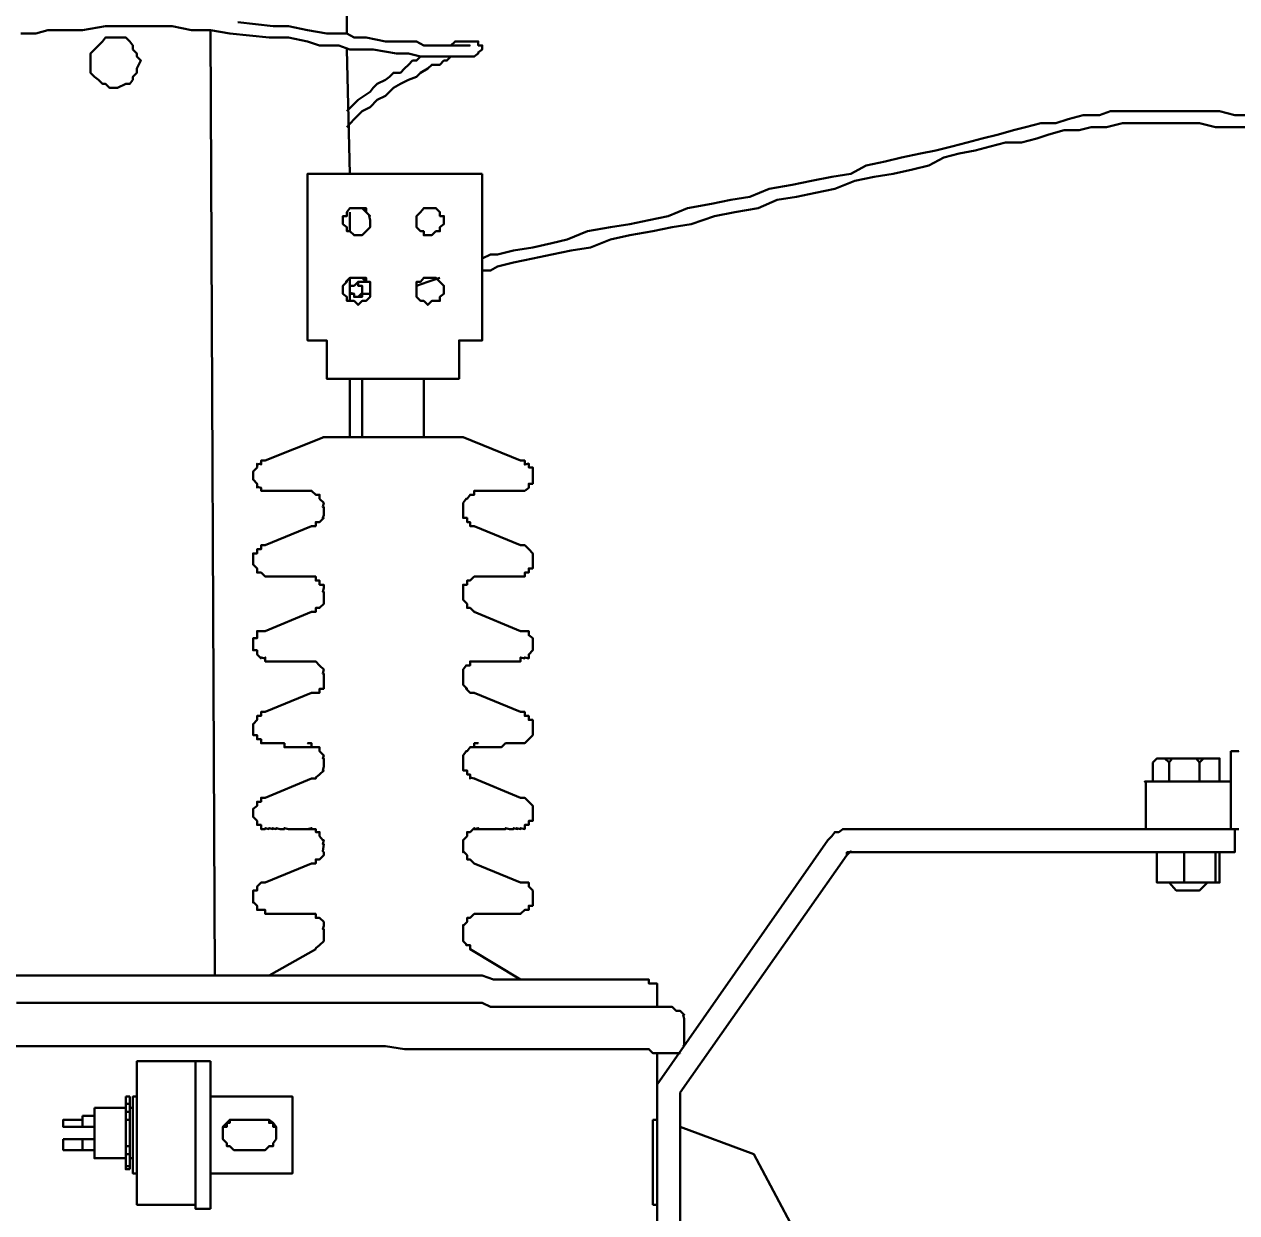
# Model space of a CAD drawing. Header units: metres. Extents: x 227 to 376, y 149 to 264.
# Drawn here: x 235.492 to 236.688, y 205.117 to 206.289 of the extents above; entities that cross this region are included whole.
import ezdxf

# ---------------------------------------------------------------- set-up
doc = ezdxf.new("R2010")
doc.units = ezdxf.units.M
doc.layers.get('Defpoints').update_dxf_attribs({"color": 1})
for name, color, linetype, lineweight in [('Cotas', 255, 'Continuous', 25), ('Poste', 252, 'Continuous', 25), ('Redes', 3, 'Continuous', 25), ('Trafo', 40, 'Continuous', 13)]:
    doc.layers.add(name, color=color, linetype=linetype, lineweight=lineweight)
doc.styles.add('0.3', font='', dxfattribs={"height": 0.3})
doc.styles.get("Standard").update_dxf_attribs({"font": '', "height": 0.1})
doc.styles.get('0.3').set_extended_font_data('@Arial Unicode MS')
doc.styles.get('Standard').set_extended_font_data('@Arial Unicode MS')
doc.dimstyles.get("Standard").update_dxf_attribs({"dimtxt": 0.1, "dimasz": 0.18, "dimexe": 0.18, "dimexo": 0.0625, "dimgap": 0.09, "dimtad": 0, "dimtih": 1, "dimtoh": 1, "dimzin": 0, "dimdsep": 46, "dimtxsty": 'Standard', "dimcen": 0.09, "dimclrd": 256, "dimclre": 256, "dimadec": 0, "dimazin": 0, "dimtfac": 1, "dimtofl": 0, "dimtmove": 0, "dimatfit": 3, "dimfxl": 1, "dimtolj": 1, "dimtzin": 0, "dimarcsym": 0})

# ---------------------------------------------------------------- blocks, each defined once
blk = doc.blocks.new('*D27')
at = {"layer": 'Cotas', "lineweight": -2, "ltscale": 2, "transparency": 16777216}
for p, q in [((236.9688, 206.0864), (236.9688, 208.476)), ((241.5351, 202.0607), (241.5351, 208.476)), ((237.1488, 208.296), (238.6605, 208.296)), ((241.3551, 208.296), (239.8434, 208.296))]:
    blk.add_line(p, q, dxfattribs=at)
at = {"layer": 'Cotas', "ltscale": 2, "transparency": 16777216}
for points in [[(237.1488, 208.326), (237.1488, 208.266), (236.9688, 208.296)], [(241.3551, 208.326), (241.3551, 208.266), (241.5351, 208.296)]]:
    blk.add_solid(points, dxfattribs=at)
at = {"layer": 'Defpoints', "color": 0, "ltscale": 2, "transparency": 16777216}
for p in [(236.9688, 208.296), (236.9688, 206.0239), (241.5351, 201.9982)]:
    blk.add_point(p, dxfattribs=at)
at = {"layer": 'Cotas', "color": 0, "ltscale": 2, "transparency": 16777216, "insert": (239.252, 208.296), "char_height": 0.3, "width": 16.114598, "attachment_point": 5, "style": '0.3'}
blk.add_mtext('\\A1;3.2 m', dxfattribs=at)

msp = doc.modelspace()

# ---------------------------------------------------------------- linework, layer by layer
at = {"layer": 'Poste', "linetype": 'Continuous', "lineweight": 30}
for points in [[(235.8105, 206.2798), (235.8026, 207.1095), (235.8026, 207.1095)], [(235.6801, 205.3506), (235.6761, 206.2828), (235.6761, 206.2828)], [(235.8135, 206.1414), (235.8105, 206.2639), (235.8105, 206.2639)]]:
    msp.add_lwpolyline(points, dxfattribs=at)
msp.add_lwpolyline([(235.5805, 206.226), (235.5765, 206.226), (235.5725, 206.23), (235.5695, 206.23), (235.5655, 206.234), (235.5615, 206.237), (235.5576, 206.241), (235.5576, 206.245), (235.5576, 206.2529), (235.5576, 206.2569), (235.5576, 206.2599), (235.5615, 206.2639), (235.5655, 206.2679), (235.5695, 206.2719), (235.5725, 206.2758), (235.5765, 206.2758), (235.5805, 206.2758), (235.5844, 206.2758), (235.5924, 206.2758), (235.5964, 206.2719), (235.5994, 206.2679), (235.5994, 206.2639), (235.6034, 206.2599), (235.6034, 206.2569), (235.6074, 206.2529), (235.6034, 206.245), (235.6034, 206.241), (235.5994, 206.237), (235.5994, 206.234), (235.5964, 206.23), (235.5924, 206.23), (235.5844, 206.226)], close=True, dxfattribs=at)
at = {"layer": 'Redes', "linetype": 'Continuous', "lineweight": 30}
for points in [[(235.4888, 206.2798), (235.5038, 206.2798), (235.5157, 206.2828), (235.5267, 206.2828), (235.5386, 206.2828), (235.5496, 206.2828), (235.5725, 206.2868), (235.5924, 206.2868), (235.6153, 206.2868), (235.6382, 206.2868), (235.6571, 206.2828), (235.6681, 206.2828), (235.6761, 206.2828), (235.695, 206.2798), (235.7338, 206.2758), (235.7528, 206.2758), (235.7717, 206.2719), (235.7836, 206.2679), (235.7946, 206.2679), (235.8026, 206.2679), (235.8135, 206.2639), (235.8364, 206.2639), (235.8593, 206.2599), (235.8713, 206.2599), (235.8832, 206.2569), (235.8902, 206.2569), (235.9022, 206.2569), (235.9061, 206.2569), (235.9091, 206.2569), (235.9131, 206.2569), (235.9171, 206.2569), (235.9211, 206.2569), (235.9251, 206.2569), (235.929, 206.2569), (235.928, 206.2569), (235.932, 206.2569), (235.936, 206.2569), (235.936, 206.2569), (235.94, 206.2599), (235.94, 206.2609), (235.94, 206.2609), (235.944, 206.2639), (235.944, 206.2639), (235.944, 206.2639), (235.944, 206.2679), (235.94, 206.2679), (235.94, 206.2679), (235.94, 206.2719), (235.94, 206.2719), (235.936, 206.2719), (235.936, 206.2719), (235.932, 206.2719), (235.932, 206.2719), (235.929, 206.2719), (235.9251, 206.2719), (235.9211, 206.2719), (235.9171, 206.2719), (235.9131, 206.2679)], [(235.703, 206.2908), (235.7378, 206.2868), (235.7528, 206.2868), (235.7717, 206.2828), (235.7906, 206.2798), (235.7986, 206.2798), (235.8105, 206.2798), (235.8175, 206.2758), (235.8294, 206.2758), (235.8484, 206.2719), (235.8593, 206.2719), (235.8673, 206.2719), (235.8792, 206.2719), (235.8862, 206.2679), (235.8982, 206.2679), (235.9061, 206.2679), (235.9091, 206.2679), (235.9131, 206.2679), (235.9171, 206.2679), (235.9171, 206.2679), (235.9211, 206.2679), (235.9251, 206.2679), (235.9251, 206.2679), (235.929, 206.2679), (235.928, 206.2679), (235.932, 206.2679), (235.932, 206.2679), (235.932, 206.2679)], [(235.9131, 206.2569), (235.9091, 206.2529), (235.9061, 206.2529), (235.9022, 206.2489), (235.8942, 206.2489), (235.8902, 206.245), (235.8832, 206.241), (235.8792, 206.237), (235.8713, 206.234), (235.8633, 206.23), (235.8563, 206.226), (235.8484, 206.2181), (235.8404, 206.2141), (235.8334, 206.2071), (235.8255, 206.2031), (235.8175, 206.1952), (235.8105, 206.1872)], [(235.8862, 206.2569), (235.8832, 206.2569), (235.8792, 206.2529), (235.8753, 206.2529), (235.8713, 206.2489), (235.8673, 206.245), (235.8633, 206.241), (235.8563, 206.241), (235.8524, 206.237), (235.8484, 206.234), (235.8404, 206.23), (235.8364, 206.226), (235.8334, 206.2221), (235.8215, 206.2141), (235.8105, 206.2031)], [(235.944, 206.0577), (235.952, 206.0617), (235.9589, 206.0617), (235.9749, 206.0657), (235.9938, 206.0687), (236.0127, 206.0727), (236.0276, 206.0766), (236.0476, 206.0846), (236.0705, 206.0886), (236.0894, 206.0916), (236.1083, 206.0956), (236.1272, 206.0996), (236.1462, 206.1075), (236.1701, 206.1115), (236.189, 206.1155), (236.2079, 206.1185), (236.2268, 206.1264), (236.2497, 206.1304), (236.2687, 206.1344), (236.2886, 206.1384), (236.3075, 206.1414), (236.3224, 206.1493), (236.3414, 206.1533), (236.3573, 206.1573), (236.3762, 206.1613), (236.3912, 206.1643), (236.4071, 206.1683), (236.422, 206.1723), (236.437, 206.1762), (236.4529, 206.1802), (236.4679, 206.1842), (236.4798, 206.1872), (236.4947, 206.1912), (236.5097, 206.1912), (236.5216, 206.1952), (236.5366, 206.1991), (236.5525, 206.1991), (236.5635, 206.2031), (236.5784, 206.2031), (236.5943, 206.2031), (236.6093, 206.2031), (236.6242, 206.2031), (236.6402, 206.2031), (236.6551, 206.2031), (236.671, 206.2031), (236.686, 206.1991), (236.7049, 206.1991)], [(235.944, 206.0458), (235.952, 206.0458), (235.9589, 206.0498), (235.9749, 206.0537), (235.9938, 206.0577), (236.0127, 206.0617), (236.0316, 206.0657), (236.0506, 206.0687), (236.0705, 206.0766), (236.0894, 206.0806), (236.1123, 206.0846), (236.1312, 206.0886), (236.1501, 206.0916), (236.1731, 206.0996), (236.193, 206.1035), (236.2159, 206.1075), (236.2348, 206.1155), (236.2537, 206.1185), (236.2726, 206.1225), (236.2916, 206.1264), (236.3115, 206.1344), (236.3304, 206.1384), (236.3493, 206.1414), (236.3683, 206.1454), (236.3842, 206.1493), (236.3991, 206.1573), (236.4141, 206.1613), (236.43, 206.1643), (236.4449, 206.1683), (236.4599, 206.1723), (236.4758, 206.1723), (236.4908, 206.1762), (236.5027, 206.1802), (236.5177, 206.1842), (236.5326, 206.1842), (236.5445, 206.1872), (236.5595, 206.1872), (236.5754, 206.1912), (236.5904, 206.1912), (236.6053, 206.1912), (236.6172, 206.1912), (236.6322, 206.1912), (236.6511, 206.1912), (236.667, 206.1872), (236.682, 206.1872), (236.6969, 206.1872)]]:
    msp.add_lwpolyline(points, dxfattribs=at)
at = {"layer": 'Trafo', "linetype": 'Continuous', "lineweight": 30}
for points in [[(235.944, 206.1414), (235.944, 205.977), (235.944, 205.977), (235.9211, 205.977), (235.9211, 205.9392), (235.9211, 205.9392), (235.7906, 205.9392), (235.7906, 205.9392), (235.7906, 205.977), (235.7717, 205.977), (235.7717, 205.977), (235.7717, 206.1414)], [(235.8135, 206.0268), (235.8135, 206.0308), (235.8175, 206.0308), (235.8175, 206.0308), (235.8215, 206.0348), (235.8215, 206.0308), (235.8255, 206.0308), (235.8255, 206.0308), (235.8255, 206.0268), (235.8255, 206.0229), (235.8255, 206.0239), (235.8215, 206.0199), (235.8215, 206.0199), (235.8175, 206.0199), (235.8175, 206.0229), (235.8135, 206.0229)], [(236.6133, 205.5647), (236.6172, 205.5647), (236.6212, 205.5647), (236.6242, 205.5647), (236.6282, 205.5647), (236.6322, 205.5647), (236.6362, 205.5647), (236.6322, 205.5647), (236.6282, 205.5647), (236.6242, 205.5647), (236.6212, 205.5607), (236.6172, 205.5647), (236.6172, 205.5647), (236.6172, 205.5647)], [(236.6511, 205.5607), (236.6481, 205.5647), (236.6441, 205.5647), (236.6402, 205.5647), (236.6362, 205.5647), (236.6441, 205.5647), (236.6481, 205.5647), (236.6511, 205.5647), (236.6551, 205.5647), (236.6591, 205.5647), (236.6631, 205.5647), (236.6591, 205.5647), (236.6591, 205.5647), (236.6551, 205.5647)], [(236.6282, 205.4343), (236.6282, 205.4343), (236.6282, 205.4343), (236.6282, 205.4343), (236.6282, 205.4343), (236.6322, 205.4343), (236.6322, 205.4343), (236.6362, 205.4343), (236.6402, 205.4343), (236.6441, 205.4343), (236.6441, 205.4343), (236.6481, 205.4343), (236.6511, 205.4343), (236.6511, 205.4343), (236.6511, 205.4343), (236.6511, 205.4343), (236.6481, 205.4343), (236.6471, 205.4343), (236.6441, 205.4343), (236.6402, 205.4343), (236.6362, 205.4343), (236.6362, 205.4343), (236.6322, 205.4343)], [(235.7259, 205.2082), (235.703, 205.2082)]]:
    msp.add_lwpolyline(points, close=True, dxfattribs=at)
for points in [[(235.8065, 206.0956), (235.8065, 206.0996), (235.8105, 206.0996), (235.8105, 206.1035), (235.8135, 206.1075), (235.8175, 206.1075), (235.8215, 206.1075), (235.8255, 206.1075), (235.8294, 206.1075), (235.8294, 206.1035), (235.8334, 206.0996), (235.8324, 206.0996), (235.8334, 206.0956), (235.8334, 206.0916), (235.8334, 206.0886), (235.8294, 206.0846), (235.8294, 206.0846), (235.8255, 206.0806), (235.8215, 206.0806), (235.8175, 206.0806), (235.8135, 206.0846), (235.8105, 206.0846), (235.8105, 206.0886), (235.8065, 206.0916), (235.8065, 206.0956), (235.8065, 206.0996), (235.8105, 206.0996), (235.8105, 206.1035), (235.8135, 206.1075), (235.8175, 206.1075), (235.8215, 206.1075), (235.8255, 206.1075), (235.8255, 206.1075), (235.8294, 206.1035), (235.8334, 206.0996), (235.8324, 206.0996), (235.8334, 206.0956)], [(235.8792, 206.0956), (235.8792, 206.0996), (235.8792, 206.0996), (235.8832, 206.1035), (235.8862, 206.1075), (235.8862, 206.1075), (235.8902, 206.1075), (235.8942, 206.1075), (235.8982, 206.1075), (235.9022, 206.1035), (235.9022, 206.0996), (235.9061, 206.0996), (235.9061, 206.0956), (235.9061, 206.0916), (235.9022, 206.0886), (235.9022, 206.0846), (235.8982, 206.0846), (235.8942, 206.0806), (235.8902, 206.0806), (235.8862, 206.0806), (235.8862, 206.0846), (235.8832, 206.0846), (235.8792, 206.0886), (235.8792, 206.0916), (235.8792, 206.0956), (235.8792, 206.0996), (235.8792, 206.0996), (235.8832, 206.1035), (235.8862, 206.1075), (235.8862, 206.1075), (235.8902, 206.1075), (235.8942, 206.1075), (235.8982, 206.1075), (235.9022, 206.1035), (235.9022, 206.0996), (235.9061, 206.0996), (235.9061, 206.0956)], [(235.8135, 206.0846), (235.8135, 206.1035), (235.8135, 206.1035)], [(235.8065, 206.0268), (235.8065, 206.0308), (235.8105, 206.0348), (235.8095, 206.0348), (235.8135, 206.0388), (235.8175, 206.0388), (235.8215, 206.0388), (235.8255, 206.0388), (235.8294, 206.0388), (235.8294, 206.0348), (235.8334, 206.0348), (235.8334, 206.0308), (235.8334, 206.0268), (235.8334, 206.0229), (235.8334, 206.0199), (235.8294, 206.0159), (235.8294, 206.0159), (235.8255, 206.0159), (235.8215, 206.0119), (235.8175, 206.0159), (235.8135, 206.0159), (235.8105, 206.0159), (235.8105, 206.0199), (235.8065, 206.0229), (235.8065, 206.0268), (235.8065, 206.0308), (235.8105, 206.0348), (235.8095, 206.0348), (235.8135, 206.0388), (235.8175, 206.0388), (235.8215, 206.0388), (235.8255, 206.0388), (235.8255, 206.0388), (235.8294, 206.0348), (235.8334, 206.0348), (235.8334, 206.0308), (235.8334, 206.0268)], [(235.8135, 206.0159), (235.8135, 206.0388), (235.8135, 206.0388)], [(235.8215, 206.0348), (235.8215, 206.0348), (235.8255, 206.0348), (235.8294, 206.0348), (235.8334, 206.0348)], [(235.8792, 206.0268), (235.8792, 206.0308), (235.8792, 206.0348), (235.8832, 206.0348), (235.8862, 206.0388), (235.8862, 206.0388), (235.8902, 206.0388), (235.8942, 206.0388), (235.8982, 206.0388), (235.9022, 206.0348), (235.9022, 206.0348), (235.9061, 206.0308), (235.9061, 206.0268), (235.9061, 206.0229), (235.9022, 206.0199), (235.9022, 206.0159), (235.8982, 206.0159), (235.8942, 206.0159), (235.8902, 206.0119), (235.8862, 206.0159), (235.8862, 206.0159), (235.8832, 206.0159), (235.8792, 206.0199), (235.8792, 206.0229), (235.8792, 206.0268), (235.8792, 206.0308), (235.8792, 206.0348), (235.8832, 206.0348), (235.8862, 206.0388), (235.8862, 206.0388), (235.8902, 206.0388), (235.8942, 206.0388), (235.8982, 206.0388), (235.9022, 206.0348), (235.9022, 206.0348), (235.9061, 206.0308), (235.9061, 206.0268)], [(235.8792, 206.0308), (235.8902, 206.0348), (235.9022, 206.0388)], [(235.8175, 206.0308), (235.8175, 206.0308), (235.8175, 206.0308), (235.8175, 206.0308), (235.8135, 206.0308), (235.8135, 206.0308), (235.8135, 206.0268), (235.8135, 206.0268), (235.8135, 206.0268), (235.8135, 206.0229), (235.8135, 206.0239), (235.8135, 206.0239), (235.8175, 206.0229), (235.8175, 206.0199), (235.8175, 206.0199), (235.8175, 206.0199), (235.8215, 206.0199), (235.8215, 206.0199), (235.8215, 206.0199), (235.8255, 206.0199), (235.8255, 206.0229), (235.8294, 206.0229), (235.8334, 206.0229)], [(235.8255, 206.0229), (235.8255, 206.0239), (235.8255, 206.0239), (235.8255, 206.0239), (235.8255, 206.0239), (235.8255, 206.0239), (235.8255, 206.0239), (235.8255, 206.0268), (235.8255, 206.0268), (235.8255, 206.0308), (235.8255, 206.0308), (235.8215, 206.0308), (235.8215, 206.0308), (235.8215, 206.0308), (235.8215, 206.0308), (235.8215, 206.0308), (235.8215, 206.0308), (235.8215, 206.0308)], [(235.8255, 206.0229), (235.8255, 206.0239), (235.8255, 206.0239)], [(235.7906, 205.977), (235.7717, 205.977), (235.7717, 205.977)], [(235.944, 205.977), (235.9211, 205.977), (235.9211, 205.977)], [(235.8404, 205.9392), (235.7906, 205.9392), (235.7906, 205.9392)], [(235.8135, 205.8814), (235.8135, 205.9392), (235.8135, 205.9392)], [(235.8862, 205.9392), (235.8862, 205.9392), (235.8862, 205.9392), (235.8832, 205.9392), (235.8792, 205.9392), (235.8753, 205.9392), (235.8713, 205.9392), (235.8673, 205.9392), (235.8593, 205.9392), (235.8563, 205.9392), (235.8524, 205.9392), (235.8444, 205.9392), (235.8404, 205.9392), (235.8364, 205.9392), (235.8334, 205.9392), (235.8294, 205.9392), (235.8294, 205.9392), (235.8255, 205.9392), (235.8255, 205.9392)], [(235.8255, 205.9392), (235.8255, 205.8814), (235.8255, 205.8814)], [(235.9211, 205.9392), (235.8713, 205.9392), (235.8713, 205.9392)], [(235.8862, 205.9392), (235.8862, 205.8814), (235.8862, 205.8814)], [(235.7876, 205.8814), (235.7299, 205.8585), (235.7299, 205.8585)], [(235.9251, 205.8814), (235.9251, 205.8814), (235.9211, 205.8814), (235.9211, 205.8814), (235.9171, 205.8814), (235.9131, 205.8814), (235.9061, 205.8814), (235.9022, 205.8814), (235.8942, 205.8814), (235.8862, 205.8814), (235.8792, 205.8814), (235.8713, 205.8814), (235.8633, 205.8814), (235.8563, 205.8814), (235.8484, 205.8814), (235.8404, 205.8814), (235.8334, 205.8814), (235.8255, 205.8814), (235.8175, 205.8814), (235.8105, 205.8814), (235.8065, 205.8814), (235.8026, 205.8814), (235.7946, 205.8814), (235.7946, 205.8814), (235.7906, 205.8814), (235.7876, 205.8814), (235.7866, 205.8814)], [(235.9251, 205.8814), (235.9818, 205.8585), (235.9818, 205.8585)], [(235.7299, 205.8585), (235.7299, 205.8585), (235.7259, 205.8585), (235.7259, 205.8545), (235.7259, 205.8555), (235.7219, 205.8545), (235.7219, 205.8555), (235.7219, 205.8516), (235.7219, 205.8516), (235.7179, 205.8476), (235.7179, 205.8476), (235.7179, 205.8436), (235.7179, 205.8396), (235.7179, 205.8396), (235.7219, 205.8356), (235.7219, 205.8356), (235.7219, 205.8316), (235.7219, 205.8326), (235.7259, 205.8316), (235.7259, 205.8287), (235.7259, 205.8287), (235.7299, 205.8287), (235.7299, 205.8287), (235.7299, 205.8287), (235.7299, 205.8287), (235.7338, 205.8287), (235.7338, 205.8287), (235.7378, 205.8287), (235.7368, 205.8287), (235.7408, 205.8287), (235.7408, 205.8287), (235.7448, 205.8287), (235.7488, 205.8287), (235.7488, 205.8287), (235.7528, 205.8287), (235.7567, 205.8287), (235.7637, 205.8287), (235.7677, 205.8287), (235.7717, 205.8287), (235.7757, 205.8287)], [(235.936, 205.8287), (235.94, 205.8287), (235.948, 205.8287), (235.952, 205.8287), (235.9549, 205.8287), (235.9589, 205.8287), (235.9629, 205.8287), (235.9669, 205.8287), (235.9669, 205.8287), (235.9709, 205.8287), (235.9749, 205.8287), (235.9749, 205.8287), (235.9788, 205.8287), (235.9778, 205.8287), (235.9818, 205.8287), (235.9818, 205.8287), (235.9818, 205.8287), (235.9818, 205.8287), (235.9858, 205.8287), (235.9858, 205.8287), (235.9858, 205.8287), (235.9898, 205.8316), (235.9898, 205.8326), (235.9898, 205.8326), (235.9898, 205.8356), (235.9938, 205.8356), (235.9938, 205.8396), (235.9938, 205.8396), (235.9938, 205.8436), (235.9938, 205.8476), (235.9938, 205.8476), (235.9938, 205.8516), (235.9898, 205.8516), (235.9898, 205.8545), (235.9898, 205.8555), (235.9898, 205.8555), (235.9858, 205.8545), (235.9858, 205.8585), (235.9858, 205.8585), (235.9818, 205.8585)], [(235.7757, 205.7938), (235.7797, 205.7938), (235.7797, 205.7938), (235.7797, 205.7978), (235.7836, 205.7978), (235.7836, 205.7978), (235.7876, 205.8018), (235.7866, 205.8018), (235.7876, 205.8047), (235.7876, 205.8087), (235.7876, 205.8127), (235.7866, 205.8127), (235.7876, 205.8167), (235.7836, 205.8207), (235.7836, 205.8207), (235.7836, 205.8247), (235.7797, 205.8247), (235.7797, 205.8247), (235.7797, 205.8247), (235.7757, 205.8287), (235.7757, 205.8287), (235.7757, 205.8287), (235.7757, 205.8287), (235.7717, 205.8287), (235.7717, 205.8287), (235.7717, 205.8287)], [(235.94, 205.8287), (235.94, 205.8287), (235.94, 205.8287), (235.94, 205.8287), (235.936, 205.8287), (235.936, 205.8287), (235.936, 205.8287), (235.936, 205.8247), (235.932, 205.8247), (235.932, 205.8247), (235.932, 205.8247), (235.929, 205.8207), (235.928, 205.8207), (235.9251, 205.8167), (235.9251, 205.8127), (235.9251, 205.8127), (235.9251, 205.8087), (235.9251, 205.8087), (235.9251, 205.8047), (235.9251, 205.8018), (235.929, 205.8018), (235.929, 205.7978), (235.932, 205.7978), (235.932, 205.7978), (235.932, 205.7938), (235.936, 205.7938), (235.936, 205.7938)], [(235.7757, 205.7938), (235.7299, 205.7749), (235.7299, 205.7749)], [(235.936, 205.7938), (235.9818, 205.7749), (235.9818, 205.7749)], [(235.7299, 205.7749), (235.7299, 205.7749), (235.7259, 205.7749), (235.7259, 205.7749), (235.7259, 205.7709), (235.7219, 205.7709), (235.7219, 205.7709), (235.7219, 205.7709), (235.7219, 205.7669), (235.7179, 205.7669), (235.7179, 205.7629), (235.7179, 205.7589), (235.7179, 205.7599), (235.7179, 205.7559), (235.7219, 205.752), (235.7219, 205.752), (235.7219, 205.752), (235.7219, 205.748), (235.7259, 205.748), (235.7259, 205.748), (235.7259, 205.748), (235.7299, 205.744), (235.7299, 205.744), (235.7299, 205.744), (235.7299, 205.744), (235.7338, 205.744), (235.7338, 205.744), (235.7378, 205.744), (235.7368, 205.744), (235.7408, 205.744), (235.7408, 205.744), (235.7448, 205.744), (235.7488, 205.744), (235.7488, 205.744), (235.7528, 205.744), (235.7567, 205.744), (235.7637, 205.744), (235.7677, 205.744), (235.7717, 205.744), (235.7757, 205.744)], [(235.936, 205.744), (235.94, 205.744), (235.948, 205.744), (235.952, 205.744), (235.9549, 205.744), (235.9589, 205.744), (235.9629, 205.744), (235.9669, 205.744), (235.9669, 205.744), (235.9709, 205.744), (235.9749, 205.744), (235.9749, 205.744), (235.9788, 205.744), (235.9778, 205.744), (235.9818, 205.744), (235.9818, 205.744), (235.9818, 205.744), (235.9818, 205.744), (235.9858, 205.744), (235.9858, 205.748), (235.9858, 205.748), (235.9898, 205.748), (235.9898, 205.748), (235.9898, 205.752), (235.9898, 205.752), (235.9938, 205.752), (235.9938, 205.7559), (235.9938, 205.7589), (235.9938, 205.7599), (235.9938, 205.7629), (235.9938, 205.7669), (235.9938, 205.7669), (235.9898, 205.7709), (235.9898, 205.7709), (235.9898, 205.7709), (235.9898, 205.7709), (235.9858, 205.7749), (235.9858, 205.7749), (235.9858, 205.7749), (235.9818, 205.7749)], [(235.7757, 205.7091), (235.7797, 205.7091), (235.7797, 205.7131), (235.7797, 205.7131), (235.7836, 205.7131), (235.7836, 205.7131), (235.7876, 205.7171), (235.7876, 205.7211), (235.7876, 205.7251), (235.7876, 205.7291), (235.7866, 205.7291), (235.7876, 205.733), (235.7876, 205.736), (235.7836, 205.736), (235.7836, 205.74), (235.7836, 205.74), (235.7797, 205.74), (235.7797, 205.74), (235.7797, 205.744), (235.7757, 205.744), (235.7757, 205.744), (235.7757, 205.744), (235.7757, 205.744), (235.7717, 205.744), (235.7717, 205.744), (235.7717, 205.744)], [(235.94, 205.744), (235.94, 205.744), (235.94, 205.744), (235.94, 205.744), (235.936, 205.744), (235.936, 205.744), (235.936, 205.744), (235.936, 205.744), (235.932, 205.74), (235.932, 205.74), (235.932, 205.74), (235.929, 205.74), (235.929, 205.736), (235.9251, 205.736), (235.9251, 205.733), (235.9251, 205.7291), (235.9251, 205.7291), (235.9251, 205.7251), (235.9251, 205.7251), (235.9251, 205.7211), (235.929, 205.7171), (235.929, 205.7131), (235.932, 205.7131), (235.932, 205.7131), (235.932, 205.7131), (235.936, 205.7091), (235.936, 205.7101)], [(235.7757, 205.7091), (235.7299, 205.6902), (235.7299, 205.6902)], [(235.936, 205.7091), (235.9818, 205.6902), (235.9818, 205.6902)], [(235.7299, 205.6902), (235.7299, 205.6902), (235.7259, 205.6902), (235.7259, 205.6902), (235.7259, 205.6902), (235.7219, 205.6902), (235.7219, 205.6862), (235.7219, 205.6872), (235.7219, 205.6832), (235.7179, 205.6832), (235.7179, 205.6793), (235.7179, 205.6793), (235.7179, 205.6753), (235.7179, 205.6713), (235.7219, 205.6713), (235.7219, 205.6673), (235.7219, 205.6673), (235.7219, 205.6673), (235.7259, 205.6633), (235.7259, 205.6643), (235.7259, 205.6643), (235.7299, 205.6633), (235.7299, 205.6643), (235.7299, 205.6643), (235.7299, 205.6603), (235.7338, 205.6603), (235.7338, 205.6603), (235.7378, 205.6603), (235.7368, 205.6603), (235.7408, 205.6603), (235.7408, 205.6603), (235.7448, 205.6603), (235.7488, 205.6603), (235.7488, 205.6603), (235.7528, 205.6603), (235.7567, 205.6603), (235.7637, 205.6603), (235.7677, 205.6603), (235.7717, 205.6603), (235.7757, 205.6603)], [(235.936, 205.6603), (235.94, 205.6603), (235.948, 205.6603), (235.952, 205.6603), (235.9549, 205.6603), (235.9589, 205.6603), (235.9629, 205.6603), (235.9669, 205.6603), (235.9669, 205.6603), (235.9709, 205.6603), (235.9749, 205.6603), (235.9749, 205.6603), (235.9788, 205.6603), (235.9778, 205.6603), (235.9818, 205.6603), (235.9818, 205.6603), (235.9818, 205.6633), (235.9818, 205.6643), (235.9858, 205.6633), (235.9858, 205.6643), (235.9858, 205.6643), (235.9898, 205.6633), (235.9898, 205.6673), (235.9898, 205.6673), (235.9898, 205.6673), (235.9938, 205.6713), (235.9938, 205.6713), (235.9938, 205.6753), (235.9938, 205.6793), (235.9938, 205.6793), (235.9938, 205.6832), (235.9938, 205.6832), (235.9898, 205.6862), (235.9898, 205.6872), (235.9898, 205.6902), (235.9898, 205.6902), (235.9858, 205.6902), (235.9858, 205.6902), (235.9858, 205.6902), (235.9818, 205.6902)], [(235.7757, 205.6295), (235.7797, 205.6295), (235.7797, 205.6295), (235.7797, 205.6295), (235.7836, 205.6295), (235.7836, 205.6334), (235.7876, 205.6334), (235.7876, 205.6374), (235.7876, 205.6404), (235.7876, 205.6444), (235.7876, 205.6484), (235.7866, 205.6484), (235.7876, 205.6524), (235.7836, 205.6564), (235.7836, 205.6564), (235.7836, 205.6564), (235.7797, 205.6603), (235.7797, 205.6603), (235.7797, 205.6603), (235.7757, 205.6603), (235.7757, 205.6603), (235.7757, 205.6603), (235.7757, 205.6603), (235.7717, 205.6603), (235.7717, 205.6603), (235.7717, 205.6603)], [(235.94, 205.6603), (235.94, 205.6603), (235.94, 205.6603), (235.94, 205.6603), (235.936, 205.6603), (235.936, 205.6603), (235.936, 205.6603), (235.936, 205.6603), (235.932, 205.6603), (235.932, 205.6603), (235.932, 205.6564), (235.929, 205.6564), (235.928, 205.6564), (235.9251, 205.6524), (235.9251, 205.6484), (235.9251, 205.6484), (235.9251, 205.6444), (235.9251, 205.6404), (235.9251, 205.6414), (235.9251, 205.6374), (235.929, 205.6334), (235.928, 205.6334), (235.932, 205.6295), (235.932, 205.6295), (235.932, 205.6295), (235.936, 205.6295), (235.936, 205.6295)], [(235.7757, 205.6295), (235.7299, 205.6105), (235.7299, 205.6105)], [(235.936, 205.6295), (235.9818, 205.6105), (235.9818, 205.6105)], [(235.7299, 205.6105), (235.7299, 205.6105), (235.7259, 205.6105), (235.7259, 205.6066), (235.7259, 205.6066), (235.7219, 205.6066), (235.7219, 205.6066), (235.7219, 205.6026), (235.7219, 205.6026), (235.7179, 205.5986), (235.7179, 205.5986), (235.7179, 205.5946), (235.7179, 205.5906), (235.7179, 205.5876), (235.7219, 205.5876), (235.7219, 205.5836), (235.7219, 205.5836), (235.7219, 205.5836), (235.7259, 205.5836), (235.7259, 205.5797), (235.7259, 205.5797), (235.7299, 205.5797), (235.7299, 205.5797), (235.7299, 205.5797), (235.7299, 205.5797), (235.7338, 205.5797), (235.7338, 205.5797), (235.7378, 205.5797), (235.7368, 205.5797), (235.7408, 205.5797), (235.7408, 205.5797), (235.7448, 205.5797), (235.7488, 205.5797), (235.7488, 205.5757), (235.7528, 205.5757), (235.7567, 205.5757), (235.7637, 205.5757), (235.7677, 205.5757), (235.7717, 205.5757), (235.7757, 205.5757)], [(235.936, 205.5757), (235.94, 205.5757), (235.948, 205.5757), (235.952, 205.5757), (235.9549, 205.5757), (235.9589, 205.5757), (235.9629, 205.5757), (235.9669, 205.5797), (235.9669, 205.5797), (235.9709, 205.5797), (235.9749, 205.5797), (235.9749, 205.5797), (235.9788, 205.5797), (235.9778, 205.5797), (235.9818, 205.5797), (235.9818, 205.5797), (235.9818, 205.5797), (235.9818, 205.5797), (235.9858, 205.5797), (235.9858, 205.5797), (235.9858, 205.5797), (235.9898, 205.5836), (235.9898, 205.5836), (235.9898, 205.5836), (235.9898, 205.5836), (235.9938, 205.5876), (235.9938, 205.5876), (235.9938, 205.5906), (235.9938, 205.5946), (235.9938, 205.5986), (235.9938, 205.5986), (235.9938, 205.6026), (235.9898, 205.6026), (235.9898, 205.6066), (235.9898, 205.6066), (235.9898, 205.6066), (235.9858, 205.6066), (235.9858, 205.6105), (235.9858, 205.6105), (235.9818, 205.6105)], [(235.7757, 205.5448), (235.7797, 205.5448), (235.7797, 205.5458), (235.7797, 205.5458), (235.7836, 205.5488), (235.7836, 205.5488), (235.7876, 205.5528), (235.7866, 205.5528), (235.7876, 205.5568), (235.7876, 205.5607), (235.7876, 205.5647), (235.7866, 205.5647), (235.7876, 205.5677), (235.7836, 205.5717), (235.7836, 205.5717), (235.7836, 205.5757), (235.7797, 205.5757), (235.7797, 205.5757), (235.7797, 205.5757), (235.7757, 205.5757), (235.7757, 205.5757), (235.7757, 205.5797), (235.7757, 205.5797), (235.7717, 205.5797), (235.7717, 205.5797), (235.7717, 205.5797)], [(235.94, 205.5797), (235.94, 205.5797), (235.94, 205.5797), (235.94, 205.5797), (235.936, 205.5797), (235.936, 205.5757), (235.936, 205.5757), (235.936, 205.5757), (235.932, 205.5757), (235.932, 205.5757), (235.932, 205.5757), (235.929, 205.5717), (235.928, 205.5717), (235.9251, 205.5677), (235.9251, 205.5647), (235.9251, 205.5647), (235.9251, 205.5607), (235.9251, 205.5607), (235.9251, 205.5568), (235.9251, 205.5528), (235.929, 205.5528), (235.929, 205.5488), (235.932, 205.5488), (235.932, 205.5448), (235.932, 205.5458), (235.936, 205.5448), (235.936, 205.5458)], [(236.682, 205.5717), (236.682, 205.5488), (236.682, 205.5179), (236.682, 205.495)], [(236.682, 205.5717), (236.69, 205.5717), (236.69, 205.5717)], [(236.6093, 205.5647), (236.6133, 205.5647), (236.6133, 205.5647), (236.6133, 205.5647), (236.6133, 205.5647), (236.6093, 205.5647), (236.6093, 205.5647), (236.6053, 205.5607)], [(236.6053, 205.5418), (236.6053, 205.5607), (236.6053, 205.5607)], [(236.6212, 205.5418), (236.6212, 205.5607), (236.6212, 205.5607)], [(236.6511, 205.5418), (236.6511, 205.5607), (236.6511, 205.5607)], [(236.671, 205.5647), (236.671, 205.5607), (236.671, 205.5647), (236.667, 205.5647), (236.6631, 205.5647), (236.6631, 205.5647), (236.6631, 205.5647), (236.667, 205.5647), (236.667, 205.5647), (236.667, 205.5647)], [(236.667, 205.5647), (236.671, 205.5647), (236.671, 205.5647)], [(236.671, 205.5418), (236.671, 205.5607), (236.671, 205.5607)], [(235.7757, 205.5448), (235.7299, 205.5259), (235.7299, 205.5259)], [(235.936, 205.5448), (235.9818, 205.5259), (235.9818, 205.5259)], [(236.5983, 205.5418), (236.5973, 205.5418), (236.5973, 205.5418), (236.6013, 205.5418), (236.6053, 205.5418), (236.6093, 205.5418), (236.6133, 205.5418), (236.6172, 205.5418), (236.6242, 205.5418), (236.6282, 205.5418), (236.6362, 205.5418)], [(236.5983, 205.5418), (236.5983, 205.495), (236.5983, 205.495)], [(236.6362, 205.5418), (236.682, 205.5418), (236.682, 205.5418)], [(235.7299, 205.5259), (235.7299, 205.5259), (235.7259, 205.5259), (235.7259, 205.5259), (235.7259, 205.5219), (235.7219, 205.5219), (235.7219, 205.5219), (235.7219, 205.5219), (235.7219, 205.5179), (235.7179, 205.5149), (235.7179, 205.5149), (235.7179, 205.5109), (235.7179, 205.507), (235.7179, 205.507), (235.7219, 205.503), (235.7219, 205.503), (235.7219, 205.499), (235.7219, 205.499), (235.7259, 205.499), (235.7259, 205.499), (235.7259, 205.495), (235.7299, 205.495), (235.7299, 205.496), (235.7299, 205.496), (235.7299, 205.496), (235.7338, 205.495), (235.7338, 205.496), (235.7378, 205.495), (235.7368, 205.496), (235.7408, 205.495), (235.7408, 205.496), (235.7448, 205.495), (235.7488, 205.495), (235.7488, 205.496), (235.7528, 205.495), (235.7567, 205.495), (235.7637, 205.495), (235.7677, 205.495), (235.7717, 205.495), (235.7757, 205.495)], [(235.936, 205.495), (235.94, 205.495), (235.948, 205.495), (235.952, 205.495), (235.9549, 205.495), (235.9589, 205.495), (235.9629, 205.495), (235.9669, 205.495), (235.9669, 205.496), (235.9709, 205.495), (235.9749, 205.495), (235.9749, 205.496), (235.9788, 205.495), (235.9778, 205.496), (235.9818, 205.495), (235.9818, 205.496), (235.9818, 205.496), (235.9818, 205.496), (235.9858, 205.495), (235.9858, 205.496), (235.9858, 205.499), (235.9898, 205.499), (235.9898, 205.499), (235.9898, 205.499), (235.9898, 205.503), (235.9938, 205.503), (235.9938, 205.507), (235.9938, 205.507), (235.9938, 205.5109), (235.9938, 205.5149), (235.9938, 205.5149), (235.9938, 205.5179), (235.9898, 205.5219), (235.9898, 205.5219), (235.9898, 205.5219), (235.9898, 205.5219), (235.9858, 205.5259), (235.9858, 205.5259), (235.9858, 205.5259), (235.9818, 205.5259)], [(235.7757, 205.4611), (235.7797, 205.4611), (235.7797, 205.4651), (235.7797, 205.4651), (235.7836, 205.4651), (235.7836, 205.4651), (235.7876, 205.4691), (235.7876, 205.4721), (235.7866, 205.4731), (235.7876, 205.4801), (235.7866, 205.4801), (235.7876, 205.4841), (235.7866, 205.4841), (235.7836, 205.488), (235.7836, 205.492), (235.7836, 205.492), (235.7797, 205.492), (235.7797, 205.492), (235.7797, 205.495), (235.7757, 205.495), (235.7757, 205.496), (235.7757, 205.496), (235.7757, 205.496), (235.7717, 205.495), (235.7717, 205.496), (235.7717, 205.496)], [(235.94, 205.495), (235.94, 205.496), (235.94, 205.496), (235.94, 205.496), (235.936, 205.495), (235.936, 205.496), (235.936, 205.496), (235.936, 205.496), (235.932, 205.492), (235.932, 205.492), (235.932, 205.492), (235.929, 205.492), (235.929, 205.488), (235.9251, 205.4841), (235.9251, 205.4841), (235.9251, 205.4801), (235.9251, 205.4801), (235.9251, 205.4761), (235.9251, 205.4721), (235.9251, 205.4731), (235.929, 205.4691), (235.929, 205.4651), (235.932, 205.4651), (235.932, 205.4651), (235.932, 205.4651), (235.936, 205.4611), (235.936, 205.4611)], [(236.682, 205.495), (236.682, 205.496), (236.682, 205.496)], [(236.2846, 205.4841), (236.1163, 205.243), (236.1163, 205.0598), (236.1392, 205.0598), (236.1392, 205.2351), (236.3035, 205.4691)], [(236.3075, 205.495), (236.3035, 205.495), (236.2995, 205.495), (236.2956, 205.492), (236.2916, 205.492), (236.2886, 205.488), (236.2846, 205.4841)], [(236.686, 205.495), (236.3075, 205.495), (236.3075, 205.495)], [(236.3075, 205.4721), (236.686, 205.4721), (236.686, 205.495)], [(236.6362, 205.495), (236.6282, 205.495), (236.6242, 205.495), (236.6172, 205.495), (236.6133, 205.495), (236.6093, 205.495), (236.6053, 205.495)], [(236.682, 205.495), (236.6362, 205.495), (236.6362, 205.495)], [(236.69, 205.495), (236.686, 205.495), (236.686, 205.495)], [(236.3075, 205.4721), (236.3075, 205.4731), (236.3035, 205.4691), (236.3035, 205.4691)], [(236.3035, 205.4691), (236.3035, 205.4721), (236.3075, 205.4721), (236.3075, 205.4731)], [(236.6093, 205.4721), (236.3075, 205.4721), (236.3075, 205.4721)], [(236.6362, 205.4422), (236.6093, 205.4422), (236.6093, 205.4721)], [(236.667, 205.4721), (236.667, 205.4422), (236.6362, 205.4422), (236.6362, 205.4721)], [(236.6591, 205.4422), (236.671, 205.4422), (236.671, 205.4721)], [(236.686, 205.4721), (236.671, 205.4721), (236.671, 205.4721)], [(236.686, 205.4721), (236.686, 205.4731), (236.686, 205.4731)], [(235.7757, 205.4611), (235.7299, 205.4422), (235.7299, 205.4422)], [(235.936, 205.4611), (235.9818, 205.4422), (235.9818, 205.4422)], [(236.3035, 205.4691), (236.1392, 205.2351), (236.1392, 205.2351)], [(235.7299, 205.4422), (235.7259, 205.4422), (235.7259, 205.4422), (235.7259, 205.4422), (235.7219, 205.4382), (235.7219, 205.4382), (235.7219, 205.4343), (235.7179, 205.4343), (235.7179, 205.4303), (235.7179, 205.4303), (235.7179, 205.4263), (235.7179, 205.4223), (235.7179, 205.4233), (235.7219, 205.4193), (235.7219, 205.4193), (235.7219, 205.4153), (235.7259, 205.4153), (235.7259, 205.4153), (235.7259, 205.4153), (235.7299, 205.4153), (235.7299, 205.4113), (235.7299, 205.4113), (235.7299, 205.4113), (235.7338, 205.4113), (235.7338, 205.4113), (235.7378, 205.4113), (235.7368, 205.4113), (235.7408, 205.4113), (235.7408, 205.4113), (235.7448, 205.4113), (235.7488, 205.4113), (235.7488, 205.4113), (235.7528, 205.4113), (235.7567, 205.4113), (235.7607, 205.4113), (235.7637, 205.4113), (235.7717, 205.4113), (235.7757, 205.4113)], [(235.936, 205.4113), (235.944, 205.4113), (235.948, 205.4113), (235.952, 205.4113), (235.9549, 205.4113), (235.9589, 205.4113), (235.9629, 205.4113), (235.9669, 205.4113), (235.9669, 205.4113), (235.9709, 205.4113), (235.9749, 205.4113), (235.9749, 205.4113), (235.9788, 205.4113), (235.9778, 205.4113), (235.9818, 205.4113), (235.9818, 205.4113), (235.9818, 205.4113), (235.9818, 205.4113), (235.9858, 205.4153), (235.9858, 205.4153), (235.9858, 205.4153), (235.9898, 205.4153), (235.9898, 205.4153), (235.9898, 205.4193), (235.9938, 205.4193), (235.9938, 205.4223), (235.9938, 205.4233), (235.9938, 205.4263), (235.9938, 205.4303), (235.9938, 205.4303), (235.9938, 205.4343), (235.9938, 205.4343), (235.9898, 205.4382), (235.9898, 205.4382), (235.9898, 205.4422), (235.9858, 205.4422), (235.9858, 205.4422), (235.9818, 205.4422)], [(236.6212, 205.4422), (236.6133, 205.4422), (236.6093, 205.4422)], [(236.6591, 205.4422), (236.6591, 205.4422), (236.6551, 205.4422), (236.6551, 205.4422), (236.6511, 205.4422), (236.6481, 205.4422), (236.6441, 205.4422), (236.6402, 205.4422), (236.6362, 205.4422), (236.6322, 205.4422), (236.6282, 205.4422), (236.6242, 205.4422), (236.6242, 205.4422), (236.6212, 205.4422), (236.6202, 205.4422), (236.6202, 205.4422)], [(236.6282, 205.4343), (236.6212, 205.4422), (236.6212, 205.4422)], [(236.6511, 205.4343), (236.6591, 205.4422), (236.6591, 205.4422)], [(236.667, 205.4422), (236.671, 205.4422), (236.671, 205.4422)], [(235.7797, 205.3765), (235.7797, 205.3775), (235.7836, 205.3805), (235.7836, 205.3805), (235.7836, 205.3805), (235.7876, 205.3845), (235.7876, 205.3884), (235.7876, 205.3924), (235.7876, 205.3964), (235.7866, 205.3964), (235.7876, 205.3994), (235.7876, 205.4034), (235.7836, 205.4074), (235.7836, 205.4074), (235.7797, 205.4074), (235.7797, 205.4074), (235.7797, 205.4113), (235.7757, 205.4113), (235.7757, 205.4113), (235.7757, 205.4113), (235.7717, 205.4113), (235.7717, 205.4113), (235.7717, 205.4113), (235.7717, 205.4113), (235.7717, 205.4113)], [(235.94, 205.4113), (235.94, 205.4113), (235.94, 205.4113), (235.94, 205.4113), (235.94, 205.4113), (235.94, 205.4113), (235.936, 205.4113), (235.936, 205.4113), (235.936, 205.4113), (235.932, 205.4074), (235.932, 205.4074), (235.932, 205.4074), (235.929, 205.4074), (235.929, 205.4034), (235.9251, 205.3994), (235.9251, 205.4004), (235.9251, 205.3964), (235.9251, 205.3924), (235.9251, 205.3884), (235.9251, 205.3845), (235.929, 205.3805), (235.928, 205.3805), (235.932, 205.3805), (235.932, 205.3765), (235.932, 205.3775)], [(235.7797, 205.3765), (235.7338, 205.3506), (235.7338, 205.3506)], [(235.932, 205.3765), (235.9818, 205.3466), (235.9818, 205.3466)], [(235.4769, 205.3506), (235.4928, 205.3506), (235.5038, 205.3506), (235.5157, 205.3506), (235.5307, 205.3506), (235.5426, 205.3506), (235.5536, 205.3506), (235.5695, 205.3506), (235.5805, 205.3506), (235.5964, 205.3506), (235.6074, 205.3506), (235.6193, 205.3506), (235.6342, 205.3506), (235.6452, 205.3506), (235.6571, 205.3506), (235.6721, 205.3506), (235.684, 205.3506), (235.695, 205.3506), (235.7109, 205.3506), (235.7219, 205.3506), (235.7338, 205.3506), (235.7448, 205.3506), (235.7607, 205.3506), (235.7717, 205.3506), (235.7836, 205.3506), (235.7946, 205.3506), (235.8065, 205.3506), (235.8175, 205.3506), (235.8294, 205.3506), (235.8404, 205.3506), (235.8524, 205.3506), (235.8633, 205.3506), (235.8753, 205.3506), (235.8832, 205.3506), (235.8942, 205.3506), (235.9061, 205.3506), (235.9171, 205.3506), (235.9251, 205.3506), (235.936, 205.3506), (235.944, 205.3506), (235.9549, 205.3466), (235.9629, 205.3466), (235.9709, 205.3466), (235.9818, 205.3466), (235.9898, 205.3466), (235.9978, 205.3466), (236.0047, 205.3466), (236.0127, 205.3466), (236.0207, 205.3466), (236.0276, 205.3466), (236.0316, 205.3466), (236.0396, 205.3466), (236.0476, 205.3466), (236.0506, 205.3466), (236.0585, 205.3466), (236.0625, 205.3466), (236.0705, 205.3466), (236.0745, 205.3466), (236.0774, 205.3466), (236.0814, 205.3466), (236.0854, 205.3466), (236.0894, 205.3466), (236.0934, 205.3466), (236.0974, 205.3466), (236.0964, 205.3466), (236.1003, 205.3466), (236.1043, 205.3466), (236.1043, 205.3466), (236.1043, 205.3466), (236.1083, 205.3466), (236.1083, 205.3426), (236.1123, 205.3426), (236.1123, 205.3426), (236.1123, 205.3426), (236.1123, 205.3426), (236.1163, 205.3426), (236.1163, 205.3386), (236.1163, 205.3386)], [(236.1163, 205.3237), (236.1163, 205.3386), (236.1163, 205.3386)], [(235.4848, 205.3237), (235.5008, 205.3237), (235.5117, 205.3237), (235.5267, 205.3237), (235.5386, 205.3237), (235.5536, 205.3237), (235.5695, 205.3237), (235.5805, 205.3237), (235.5964, 205.3237), (235.6074, 205.3237), (235.6223, 205.3237), (235.6342, 205.3237), (235.6492, 205.3237), (235.6611, 205.3237), (235.6761, 205.3237), (235.688, 205.3237), (235.703, 205.3237), (235.7149, 205.3237), (235.7299, 205.3237), (235.7408, 205.3237), (235.7567, 205.3237), (235.7677, 205.3237), (235.7797, 205.3237), (235.7946, 205.3237), (235.8065, 205.3237), (235.8175, 205.3237), (235.8294, 205.3237), (235.8404, 205.3237), (235.8563, 205.3237), (235.8673, 205.3237), (235.8792, 205.3237), (235.8902, 205.3237), (235.9022, 205.3237), (235.9091, 205.3237), (235.9211, 205.3237), (235.932, 205.3237), (235.944, 205.3237), (235.952, 205.3197), (235.9629, 205.3197), (235.9749, 205.3197), (235.9818, 205.3197), (235.9898, 205.3197), (236.0017, 205.3197), (236.0087, 205.3197), (236.0167, 205.3197), (236.0247, 205.3197), (236.0356, 205.3197), (236.0436, 205.3197), (236.0506, 205.3197), (236.0545, 205.3197), (236.0625, 205.3197), (236.0705, 205.3197), (236.0774, 205.3197), (236.0814, 205.3197), (236.0894, 205.3197), (236.0934, 205.3197), (236.0974, 205.3197), (236.1043, 205.3197), (236.1083, 205.3197), (236.1123, 205.3197), (236.1163, 205.3197), (236.1203, 205.3197), (236.1193, 205.3197), (236.1233, 205.3197), (236.1272, 205.3197), (236.1272, 205.3197), (236.1312, 205.3197), (236.1312, 205.3197), (236.1352, 205.3157), (236.1352, 205.3157), (236.1392, 205.3157), (236.1392, 205.3157), (236.1392, 205.3157), (236.1392, 205.3157), (236.1432, 205.3118), (236.1422, 205.3118), (236.1432, 205.3078)], [(236.1203, 205.3197), (236.1193, 205.3197), (236.1163, 205.3197), (236.1163, 205.3197), (236.1163, 205.3237), (236.1163, 205.3237), (236.1163, 205.3237)], [(236.1432, 205.2809), (236.1432, 205.3078), (236.1432, 205.3078)], [(235.4809, 205.2809), (235.5038, 205.2809), (235.5267, 205.2809), (235.5466, 205.2809), (235.5695, 205.2809), (235.5924, 205.2809), (235.6153, 205.2809), (235.6382, 205.2809), (235.6611, 205.2809), (235.6801, 205.2809), (235.703, 205.2809), (235.7259, 205.2809), (235.7448, 205.2809), (235.7677, 205.2809), (235.7876, 205.2809), (235.8105, 205.2809), (235.8294, 205.2809), (235.8484, 205.2809), (235.8673, 205.2779), (235.8862, 205.2779), (235.9061, 205.2779), (235.9211, 205.2779), (235.94, 205.2779), (235.9549, 205.2779), (235.9709, 205.2779), (235.9858, 205.2779), (236.0017, 205.2779), (236.0127, 205.2779), (236.0276, 205.2779), (236.0396, 205.2779), (236.0506, 205.2779), (236.0585, 205.2779), (236.0705, 205.2779), (236.0774, 205.2779), (236.0854, 205.2779), (236.0934, 205.2779), (236.1003, 205.2779), (236.1043, 205.2779), (236.1083, 205.2779), (236.1123, 205.2739), (236.1123, 205.2739), (236.1163, 205.2739), (236.1163, 205.2739)], [(236.1432, 205.2809), (236.1422, 205.2819), (236.1422, 205.2819)], [(236.1163, 205.243), (236.1163, 205.2739), (236.1163, 205.2739)], [(236.1392, 205.2739), (236.1392, 205.2739), (236.1352, 205.2739), (236.1352, 205.2739), (236.1352, 205.2739), (236.1312, 205.2739), (236.1312, 205.2739), (236.1272, 205.2739), (236.1233, 205.2739), (236.1203, 205.2739), (236.1163, 205.2739)], [(235.6611, 205.1245), (235.6034, 205.1245), (235.6034, 205.2659), (235.6611, 205.2659)], [(235.6761, 205.1205), (235.6611, 205.1205), (235.6611, 205.2659), (235.6761, 205.2659)], [(235.6761, 205.1205), (235.6761, 205.2659), (235.6761, 205.2659)], [(235.5964, 205.2241), (235.5924, 205.2241), (235.5924, 205.2311)], [(235.5964, 205.2311), (235.5924, 205.2311), (235.5924, 205.2311)], [(235.5924, 205.1624), (235.5924, 205.2281), (235.5924, 205.2281)], [(235.5964, 205.2161), (235.5964, 205.2241), (235.5964, 205.2311)], [(235.5994, 205.1554), (235.5994, 205.2311), (235.6034, 205.2311)], [(235.6761, 205.1554), (235.7567, 205.1554), (235.7567, 205.2311), (235.6761, 205.2311)], [(235.5496, 205.2012), (235.5496, 205.2122), (235.5496, 205.2122)], [(235.5615, 205.2122), (235.5496, 205.2122), (235.5496, 205.2122)], [(235.5615, 205.1703), (235.5615, 205.2201), (235.5615, 205.2201)], [(235.5924, 205.2201), (235.5615, 205.2201), (235.5615, 205.2201)], [(235.5924, 205.2082), (235.5924, 205.2161), (235.5924, 205.2161)], [(235.5964, 205.2161), (235.5924, 205.2161), (235.5924, 205.2161)], [(235.5994, 205.2201), (235.5964, 205.2201), (235.5964, 205.2201)], [(235.5964, 205.2082), (235.5964, 205.2161), (235.5964, 205.2161)], [(235.5496, 205.2012), (235.5307, 205.2012), (235.5307, 205.2082), (235.5496, 205.2082)], [(235.5615, 205.2012), (235.5496, 205.2012), (235.5496, 205.2012)], [(235.5964, 205.2082), (235.5924, 205.2082), (235.5924, 205.2082)], [(235.5964, 205.1823), (235.5964, 205.2082), (235.5964, 205.2082)], [(235.703, 205.1783), (235.699, 205.1783), (235.695, 205.1823), (235.692, 205.1823), (235.692, 205.1853), (235.688, 205.1892), (235.688, 205.1932), (235.688, 205.1972), (235.688, 205.2012), (235.692, 205.2012), (235.692, 205.2052), (235.695, 205.2082), (235.699, 205.2082), (235.703, 205.2082), (235.699, 205.2082), (235.695, 205.2082), (235.695, 205.2052), (235.692, 205.2052), (235.688, 205.2012), (235.688, 205.1972), (235.688, 205.1932)], [(235.7408, 205.1932), (235.7408, 205.1972), (235.7408, 205.2012), (235.7378, 205.2052), (235.7338, 205.2052), (235.7338, 205.2082), (235.7299, 205.2082), (235.7259, 205.2082), (235.7299, 205.2082), (235.7338, 205.2082), (235.7378, 205.2052), (235.7378, 205.2012), (235.7408, 205.2012), (235.7408, 205.1972), (235.7408, 205.1932), (235.7408, 205.1892), (235.7378, 205.1853), (235.7378, 205.1823), (235.7338, 205.1823), (235.7299, 205.1783), (235.7259, 205.1783)], [(236.1163, 205.2082), (236.1123, 205.2082), (236.1123, 205.2082)], [(236.1123, 205.1245), (236.1123, 205.2082), (236.1123, 205.2082)], [(236.181, 205.0976), (236.1999, 205.0598), (236.1999, 205.0598), (236.2726, 205.0598), (236.2726, 205.0598), (236.2119, 205.1743), (236.1392, 205.2012)], [(235.5307, 205.1892), (235.5307, 205.1783), (235.5307, 205.1783), (235.5496, 205.1783)], [(235.5496, 205.1783), (235.5496, 205.1892), (235.5307, 205.1892)], [(235.5615, 205.1892), (235.5496, 205.1892), (235.5496, 205.1892)], [(235.5496, 205.1783), (235.5307, 205.1783), (235.5307, 205.1783)], [(235.5496, 205.1783), (235.5496, 205.1783), (235.5615, 205.1783)], [(235.5615, 205.1783), (235.5496, 205.1783), (235.5496, 205.1783)], [(235.5964, 205.1743), (235.5964, 205.1823), (235.5924, 205.1823)], [(235.5924, 205.1743), (235.5924, 205.1823), (235.5924, 205.1823)], [(235.5964, 205.1743), (235.5924, 205.1743), (235.5924, 205.1743)], [(235.5964, 205.1594), (235.5964, 205.1624), (235.5964, 205.1743)], [(235.7259, 205.1783), (235.703, 205.1783), (235.703, 205.1783)], [(235.5924, 205.1703), (235.5615, 205.1703), (235.5615, 205.1703)], [(235.5924, 205.1624), (235.5924, 205.1634), (235.5924, 205.1634)], [(235.5964, 205.1624), (235.5924, 205.1624), (235.5924, 205.1594)], [(235.5994, 205.1703), (235.5964, 205.1703), (235.5964, 205.1703)], [(235.5964, 205.1594), (235.5924, 205.1594), (235.5924, 205.1594)], [(235.6034, 205.1554), (235.5994, 205.1554), (235.5994, 205.1554)], [(235.5994, 205.1554), (235.5994, 205.1554), (235.5994, 205.1554), (235.6034, 205.1554)], [(235.6761, 205.1554), (235.7567, 205.1554), (235.7567, 205.1554)], [(236.1163, 205.1205), (236.1163, 205.1205), (236.1163, 205.1245), (236.1123, 205.1245)], [(236.1123, 205.1245), (236.1163, 205.1245), (236.1163, 205.1245)]]:
    msp.add_lwpolyline(points, dxfattribs=at)

# ---------------------------------------------------------------- dimensions: what is measured, and where the dimension line sits
at = {"layer": 'Cotas', "ltscale": 2}
dim = msp.add_linear_dim(base=(236.9688, 208.296), p1=(241.5351, 201.9982), p2=(236.9688, 206.0239), text='3.2 m', dimstyle='Standard', override={"dimtxsty": '0.3'}, dxfattribs=at)
dim.commit()
dim.dimension.update_dxf_attribs({"geometry": '*D27', "text_midpoint": (239.252, 208.296)})

doc.saveas('drawing.dxf')
